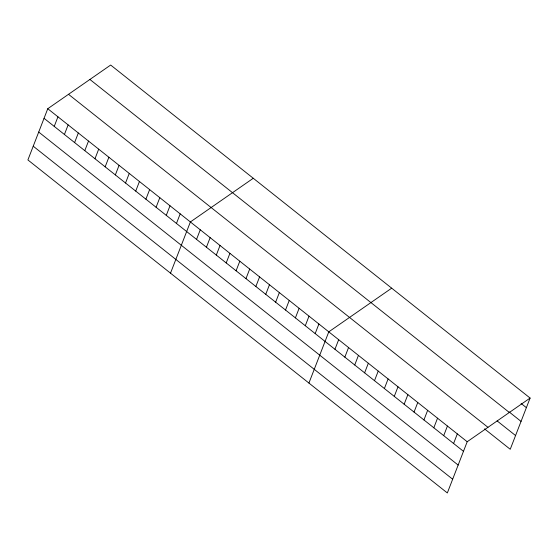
<?xml version="1.0" encoding="UTF-8"?>
<svg xmlns="http://www.w3.org/2000/svg" width="558" height="558" viewBox="0 0 558 558"><rect width="100%" height="100%" fill="white"/><g stroke="black" fill="none" stroke-linecap="round" stroke-linejoin="round"><path stroke-width="0.84" d="M47.765 108.719L27.9 159.937L447.335 492.958L467.199 441.741L530.1 398.063L110.665 65.042L47.765 108.719L467.199 441.741M54.231 126.401L57.948 116.81M64.414 134.492L68.139 124.894M74.605 142.576L78.322 132.985M84.788 150.667L88.513 141.069M94.979 158.751L98.696 149.16M105.162 166.842L108.88 157.244M115.346 174.926L119.07 165.335M125.536 183.017L129.254 173.419M135.72 191.101L139.444 181.51M145.91 199.192L149.628 189.594M156.094 207.276L159.811 197.685M166.277 215.367L170.002 205.769M176.468 223.451L180.185 213.86M170.511 273.162L190.376 221.951L253.276 178.267M196.542 239.389L200.259 229.798M206.425 247.243L210.143 237.645M216.309 255.09L220.033 245.499M226.199 262.937L229.917 253.346M236.083 270.79L239.807 261.2M245.973 278.637L249.691 269.047M255.857 286.491L259.582 276.894M265.748 294.338L269.465 284.747M275.631 302.192L279.356 292.594M285.522 310.039L289.239 300.448M295.405 317.886L299.123 308.295M305.289 325.739L309.013 316.149M315.179 333.586L318.897 323.996M308.923 383.06L328.788 331.843L391.688 288.165M334.953 349.287L338.671 339.696M344.837 357.141L348.562 347.543M354.728 364.988L358.445 355.397M364.611 372.835L368.336 363.244M374.502 380.689L378.219 371.098M384.385 388.535L388.103 378.945M394.269 396.389L397.994 386.792M404.159 404.236L407.877 394.645M414.043 412.083L417.768 402.492M423.934 419.937L427.651 410.346M433.817 427.784L437.542 418.193M443.708 435.638L447.425 426.04M453.591 443.484L457.316 433.894M530.1 398.063L510.235 449.281L484.532 428.872M521.109 403.469L526.382 407.654M509.189 411.971L521.053 421.395M89.908 79.459L509.342 412.481M497.108 420.892L515.564 435.547M68.522 94.309L487.957 427.33M44.047 118.31L463.482 451.338M38.718 132.051L458.153 465.072M33.229 146.203L452.664 479.224"/></g></svg>
